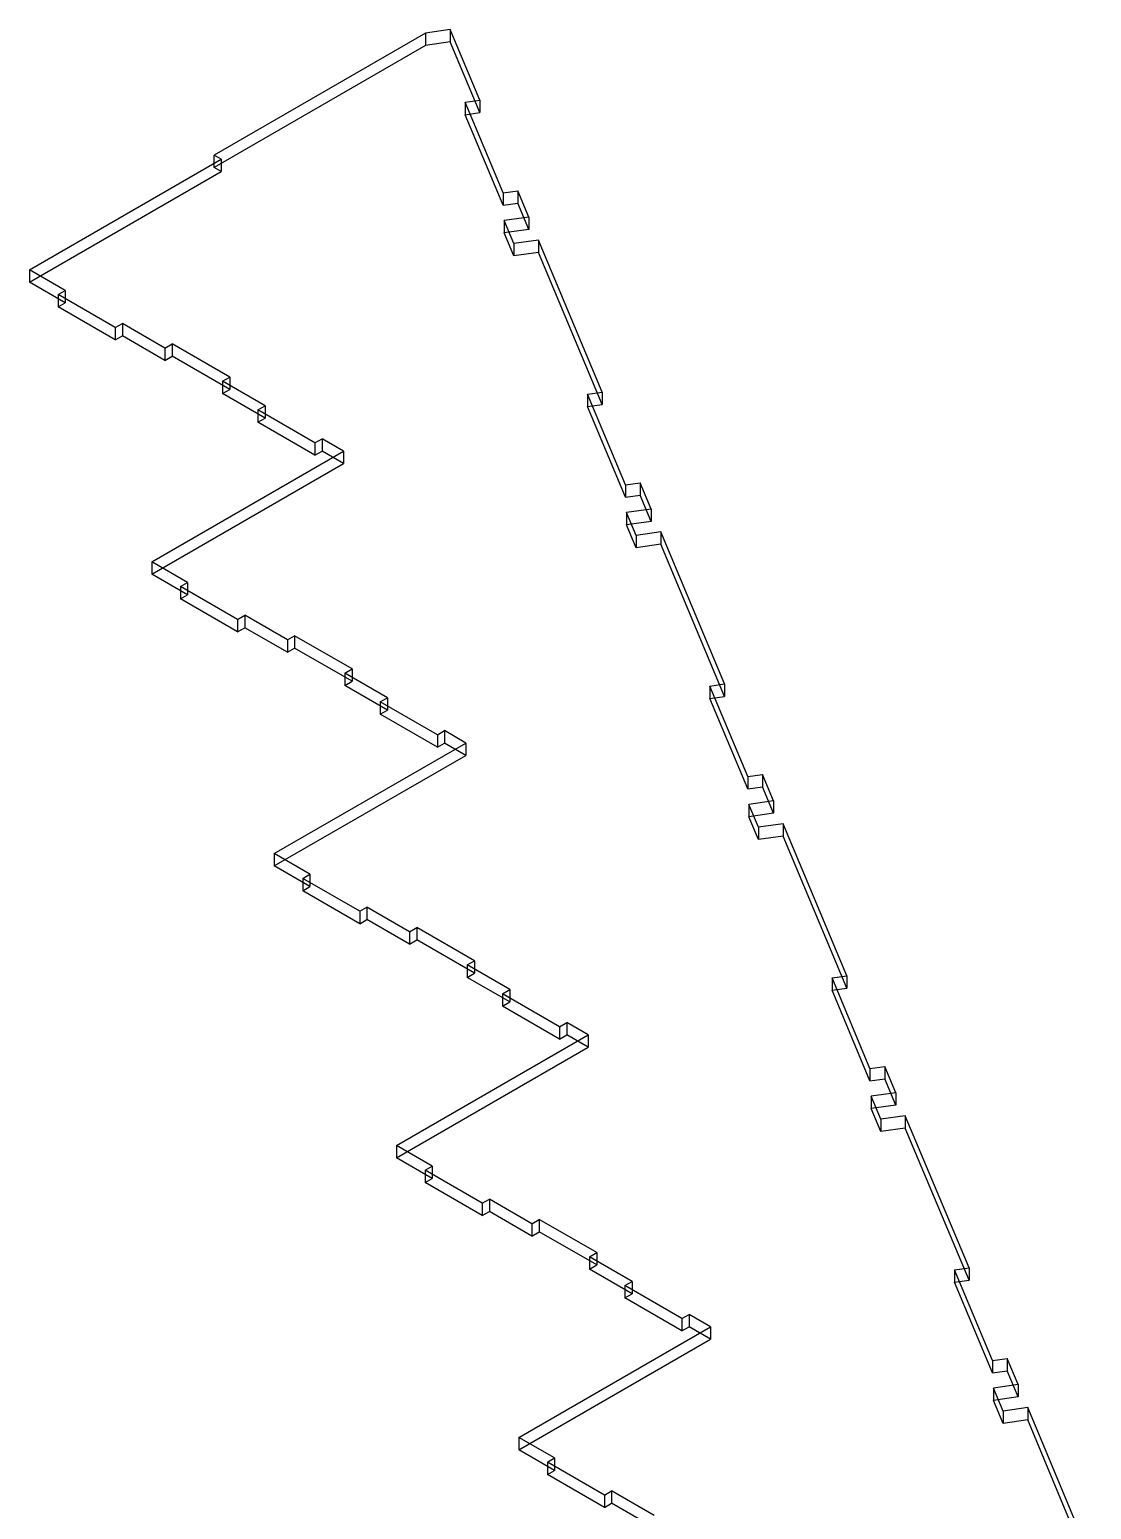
# Model space of a CAD drawing. Header units: inches. Extents: x 8 to 536, y 8 to 344.
# Drawn here: x 459.02 to 477.26, y 195.46 to 220.89 of the extents above; entities that cross this region are included whole.
import ezdxf

# ---------------------------------------------------------------- set-up
doc = ezdxf.new("R2010")
doc.units = ezdxf.units.IN
doc.header["$MEASUREMENT"] = 0

msp = doc.modelspace()

# ---------------------------------------------------------------- linework, layer by layer
at = {"layer": 'OUTLINE'}
for p, q in [((465.826, 220.83), (462.192, 218.732)), ((466.247, 220.889), (465.826, 220.83)), ((465.826, 220.83), (465.826, 220.618)), ((466.756, 219.675), (466.247, 220.889)), ((466.247, 220.889), (466.247, 220.677)), ((465.826, 220.618), (462.192, 218.519)), ((466.247, 220.677), (465.826, 220.618)), ((466.756, 219.463), (466.247, 220.677)), ((466.503, 219.64), (466.756, 219.675)), ((466.756, 219.675), (466.756, 219.463)), ((467.155, 218.083), (466.503, 219.64)), ((466.503, 219.64), (466.503, 219.427)), ((466.503, 219.427), (466.756, 219.463)), ((467.155, 217.871), (466.503, 219.427)), ((459.022, 216.76), (462.314, 218.661)), ((462.192, 218.519), (462.192, 218.732)), ((462.314, 218.661), (462.192, 218.732)), ((462.314, 218.661), (462.314, 218.449)), ((459.022, 216.548), (462.314, 218.449)), ((462.314, 218.449), (462.192, 218.519)), ((467.155, 218.083), (467.408, 218.119)), ((467.155, 218.083), (467.155, 217.871)), ((467.155, 217.871), (467.408, 217.906)), ((467.408, 218.119), (467.408, 217.906)), ((467.597, 217.667), (467.408, 218.119)), ((467.597, 217.454), (467.408, 217.906)), ((467.597, 217.667), (467.176, 217.608)), ((467.597, 217.667), (467.597, 217.454)), ((467.341, 217.214), (467.176, 217.608)), ((467.176, 217.608), (467.176, 217.396)), ((467.597, 217.454), (467.176, 217.396)), ((467.341, 217.002), (467.176, 217.396)), ((467.762, 217.273), (467.341, 217.214)), ((467.341, 217.214), (467.341, 217.002)), ((468.857, 214.66), (467.762, 217.273)), ((467.762, 217.273), (467.762, 217.061)), ((467.762, 217.061), (467.341, 217.002)), ((468.857, 214.448), (467.762, 217.061)), ((459.635, 216.406), (459.022, 216.76)), ((459.022, 216.76), (459.022, 216.548)), ((459.635, 216.194), (459.022, 216.548)), ((459.513, 216.336), (459.635, 216.406)), ((459.635, 216.406), (459.635, 216.194)), ((460.493, 215.769), (459.513, 216.336)), ((459.513, 216.336), (459.513, 216.123)), ((459.513, 216.123), (459.635, 216.194)), ((460.493, 215.557), (459.513, 216.123)), ((460.493, 215.769), (460.616, 215.84)), ((460.493, 215.769), (460.493, 215.557)), ((460.493, 215.557), (460.616, 215.628)), ((461.348, 215.417), (460.616, 215.84)), ((460.616, 215.84), (460.616, 215.628)), ((461.348, 215.205), (460.616, 215.628)), ((461.348, 215.417), (461.474, 215.49)), ((461.348, 215.417), (461.348, 215.205)), ((461.474, 215.49), (461.474, 215.277)), ((462.46, 214.92), (461.474, 215.49)), ((461.348, 215.205), (461.474, 215.277)), ((462.46, 214.708), (461.474, 215.277)), ((462.335, 214.848), (462.46, 214.92)), ((463.067, 214.425), (462.335, 214.848)), ((462.335, 214.848), (462.335, 214.635)), ((462.46, 214.92), (462.46, 214.708)), ((462.335, 214.635), (462.46, 214.708)), ((463.067, 214.212), (462.335, 214.635)), ((468.604, 214.625), (468.857, 214.66)), ((468.604, 214.625), (468.604, 214.413)), ((469.257, 213.069), (468.604, 214.625)), ((468.857, 214.66), (468.857, 214.448)), ((462.945, 214.354), (463.067, 214.425)), ((462.945, 214.354), (462.945, 214.142)), ((463.925, 213.788), (462.945, 214.354)), ((463.067, 214.425), (463.067, 214.212)), ((468.604, 214.413), (468.857, 214.448)), ((469.257, 212.856), (468.604, 214.413)), ((462.945, 214.142), (463.067, 214.212)), ((463.925, 213.575), (462.945, 214.142)), ((463.925, 213.788), (464.048, 213.859)), ((464.048, 213.859), (464.048, 213.646)), ((464.416, 213.646), (464.048, 213.859)), ((461.124, 211.746), (464.416, 213.646)), ((463.925, 213.788), (463.925, 213.575)), ((463.925, 213.575), (464.048, 213.646)), ((464.416, 213.434), (464.048, 213.646)), ((464.416, 213.646), (464.416, 213.434)), ((461.124, 211.533), (464.416, 213.434)), ((469.257, 213.069), (469.509, 213.104)), ((469.257, 213.069), (469.257, 212.856)), ((469.699, 212.652), (469.509, 213.104)), ((469.509, 213.104), (469.509, 212.892)), ((469.257, 212.856), (469.509, 212.892)), ((469.699, 212.44), (469.509, 212.892)), ((469.699, 212.652), (469.278, 212.593)), ((469.443, 212.199), (469.278, 212.593)), ((469.278, 212.593), (469.278, 212.381)), ((469.699, 212.652), (469.699, 212.44)), ((469.699, 212.44), (469.278, 212.381)), ((469.443, 211.987), (469.278, 212.381)), ((469.864, 212.258), (469.443, 212.199)), ((469.443, 212.199), (469.443, 211.987)), ((469.864, 212.046), (469.443, 211.987)), ((470.959, 209.646), (469.864, 212.258)), ((469.864, 212.258), (469.864, 212.046)), ((470.959, 209.433), (469.864, 212.046)), ((461.736, 211.392), (461.124, 211.746)), ((461.124, 211.746), (461.124, 211.533)), ((461.736, 211.179), (461.124, 211.533)), ((461.614, 211.321), (461.736, 211.392)), ((461.614, 211.321), (461.614, 211.109)), ((462.594, 210.755), (461.614, 211.321)), ((461.736, 211.392), (461.736, 211.179)), ((461.614, 211.109), (461.736, 211.179)), ((462.594, 210.542), (461.614, 211.109)), ((462.594, 210.755), (462.717, 210.826)), ((462.717, 210.826), (462.717, 210.613)), ((463.45, 210.403), (462.717, 210.826)), ((462.594, 210.755), (462.594, 210.542)), ((462.594, 210.542), (462.717, 210.613)), ((463.45, 210.19), (462.717, 210.613)), ((463.45, 210.403), (463.575, 210.475)), ((463.45, 210.403), (463.45, 210.19)), ((463.45, 210.19), (463.575, 210.263)), ((463.575, 210.475), (463.575, 210.263)), ((464.562, 209.905), (463.575, 210.475)), ((464.562, 209.693), (463.575, 210.263)), ((464.436, 209.833), (464.562, 209.905)), ((465.169, 209.41), (464.436, 209.833)), ((464.436, 209.833), (464.436, 209.621)), ((464.562, 209.905), (464.562, 209.693)), ((464.436, 209.621), (464.562, 209.693)), ((465.169, 209.198), (464.436, 209.621)), ((470.706, 209.61), (470.959, 209.646)), ((470.706, 209.61), (470.706, 209.398)), ((471.358, 208.054), (470.706, 209.61)), ((470.959, 209.646), (470.959, 209.433)), ((465.046, 209.339), (465.169, 209.41)), ((465.046, 209.339), (465.046, 209.127)), ((466.027, 208.773), (465.046, 209.339)), ((465.169, 209.41), (465.169, 209.198)), ((470.706, 209.398), (470.959, 209.433)), ((471.358, 207.842), (470.706, 209.398)), ((465.046, 209.127), (465.169, 209.198)), ((466.027, 208.561), (465.046, 209.127)), ((466.027, 208.773), (466.149, 208.844)), ((466.027, 208.773), (466.027, 208.561)), ((466.517, 208.632), (466.149, 208.844)), ((466.149, 208.844), (466.149, 208.632)), ((463.225, 206.731), (466.517, 208.632)), ((466.027, 208.561), (466.149, 208.632)), ((466.517, 208.419), (466.149, 208.632)), ((466.517, 208.632), (466.517, 208.419)), ((463.225, 206.519), (466.517, 208.419)), ((471.358, 208.054), (471.611, 208.089)), ((471.358, 208.054), (471.358, 207.842)), ((471.611, 208.089), (471.611, 207.877)), ((471.8, 207.637), (471.611, 208.089)), ((471.358, 207.842), (471.611, 207.877)), ((471.8, 207.425), (471.611, 207.877)), ((471.8, 207.637), (471.379, 207.578)), ((471.379, 207.578), (471.379, 207.366)), ((471.544, 207.185), (471.379, 207.578)), ((471.8, 207.637), (471.8, 207.425)), ((471.8, 207.425), (471.379, 207.366)), ((471.544, 206.972), (471.379, 207.366)), ((471.965, 207.243), (471.544, 207.185)), ((471.965, 207.243), (471.965, 207.031)), ((473.06, 204.631), (471.965, 207.243)), ((471.544, 207.185), (471.544, 206.972)), ((471.965, 207.031), (471.544, 206.972)), ((473.06, 204.419), (471.965, 207.031)), ((463.838, 206.377), (463.225, 206.731)), ((463.225, 206.731), (463.225, 206.519)), ((463.838, 206.165), (463.225, 206.519)), ((463.715, 206.306), (463.838, 206.377)), ((464.696, 205.74), (463.715, 206.306)), ((463.715, 206.306), (463.715, 206.094)), ((463.838, 206.377), (463.838, 206.165)), ((463.715, 206.094), (463.838, 206.165)), ((464.696, 205.528), (463.715, 206.094)), ((464.696, 205.74), (464.818, 205.811)), ((464.696, 205.74), (464.696, 205.528)), ((465.551, 205.388), (464.818, 205.811)), ((464.818, 205.811), (464.818, 205.598)), ((464.696, 205.528), (464.818, 205.598)), ((465.551, 205.176), (464.818, 205.598)), ((465.551, 205.388), (465.676, 205.46)), ((465.676, 205.46), (465.676, 205.248)), ((466.663, 204.891), (465.676, 205.46)), ((465.551, 205.388), (465.551, 205.176)), ((465.551, 205.176), (465.676, 205.248)), ((466.663, 204.678), (465.676, 205.248)), ((466.537, 204.818), (466.663, 204.891)), ((466.537, 204.818), (466.537, 204.606)), ((467.27, 204.395), (466.537, 204.818)), ((466.537, 204.606), (466.663, 204.678)), ((466.663, 204.891), (466.663, 204.678)), ((467.27, 204.183), (466.537, 204.606)), ((472.807, 204.596), (473.06, 204.631)), ((472.807, 204.596), (472.807, 204.383)), ((473.459, 203.039), (472.807, 204.596)), ((472.807, 204.383), (473.06, 204.419)), ((473.06, 204.631), (473.06, 204.419)), ((467.147, 204.325), (467.27, 204.395)), ((467.147, 204.325), (467.147, 204.112)), ((468.128, 203.758), (467.147, 204.325)), ((467.147, 204.112), (467.27, 204.183)), ((467.27, 204.395), (467.27, 204.183)), ((473.459, 202.827), (472.807, 204.383)), ((468.128, 203.546), (467.147, 204.112)), ((468.128, 203.758), (468.251, 203.829)), ((468.128, 203.758), (468.128, 203.546)), ((468.618, 203.617), (468.251, 203.829)), ((468.251, 203.829), (468.251, 203.617)), ((465.326, 201.716), (468.618, 203.617)), ((465.326, 201.504), (468.618, 203.405)), ((468.128, 203.546), (468.251, 203.617)), ((468.618, 203.405), (468.251, 203.617)), ((468.618, 203.617), (468.618, 203.405)), ((473.459, 203.039), (473.712, 203.074)), ((473.459, 203.039), (473.459, 202.827)), ((473.712, 203.074), (473.712, 202.862)), ((473.901, 202.623), (473.712, 203.074)), ((473.459, 202.827), (473.712, 202.862)), ((473.901, 202.41), (473.712, 202.862)), ((473.901, 202.623), (473.48, 202.564)), ((473.48, 202.564), (473.48, 202.351)), ((473.645, 202.17), (473.48, 202.564)), ((473.901, 202.41), (473.48, 202.351)), ((473.901, 202.623), (473.901, 202.41)), ((473.645, 201.958), (473.48, 202.351)), ((474.066, 202.229), (473.645, 202.17)), ((473.645, 202.17), (473.645, 201.958)), ((475.161, 199.616), (474.066, 202.229)), ((474.066, 202.229), (474.066, 202.016)), ((474.066, 202.016), (473.645, 201.958)), ((475.161, 199.404), (474.066, 202.016)), ((465.326, 201.716), (465.326, 201.504)), ((465.939, 201.362), (465.326, 201.716)), ((465.939, 201.15), (465.326, 201.504)), ((465.817, 201.292), (465.939, 201.362)), ((465.939, 201.362), (465.939, 201.15)), ((466.797, 200.725), (465.817, 201.292)), ((465.817, 201.292), (465.817, 201.079)), ((465.817, 201.079), (465.939, 201.15)), ((466.797, 200.513), (465.817, 201.079)), ((466.797, 200.725), (466.92, 200.796)), ((466.797, 200.725), (466.797, 200.513)), ((466.92, 200.796), (466.92, 200.584)), ((467.652, 200.373), (466.92, 200.796)), ((466.797, 200.513), (466.92, 200.584)), ((467.652, 200.161), (466.92, 200.584)), ((467.652, 200.373), (467.778, 200.446)), ((467.652, 200.373), (467.652, 200.161)), ((467.778, 200.446), (467.778, 200.233)), ((468.764, 199.876), (467.778, 200.446)), ((467.652, 200.161), (467.778, 200.233)), ((468.764, 199.664), (467.778, 200.233)), ((468.639, 199.804), (468.764, 199.876)), ((468.764, 199.876), (468.764, 199.664)), ((468.639, 199.804), (468.639, 199.591)), ((469.371, 199.381), (468.639, 199.804)), ((468.639, 199.591), (468.764, 199.664)), ((469.371, 199.168), (468.639, 199.591)), ((474.908, 199.581), (475.161, 199.616)), ((474.908, 199.581), (474.908, 199.369)), ((475.561, 198.024), (474.908, 199.581)), ((475.161, 199.616), (475.161, 199.404)), ((469.249, 199.31), (469.371, 199.381)), ((469.371, 199.381), (469.371, 199.168)), ((474.908, 199.369), (475.161, 199.404)), ((475.561, 197.812), (474.908, 199.369)), ((470.229, 198.744), (469.249, 199.31)), ((469.249, 199.31), (469.249, 199.098)), ((469.249, 199.098), (469.371, 199.168)), ((470.229, 198.531), (469.249, 199.098)), ((467.428, 196.701), (470.72, 198.602)), ((470.229, 198.744), (470.352, 198.814)), ((470.229, 198.744), (470.229, 198.531)), ((470.229, 198.531), (470.352, 198.602)), ((470.72, 198.602), (470.352, 198.814)), ((470.352, 198.814), (470.352, 198.602)), ((470.72, 198.39), (470.352, 198.602)), ((470.72, 198.602), (470.72, 198.39)), ((467.428, 196.489), (470.72, 198.39)), ((475.561, 198.024), (475.813, 198.06)), ((476.003, 197.608), (475.813, 198.06)), ((475.813, 198.06), (475.813, 197.847)), ((475.561, 198.024), (475.561, 197.812)), ((475.561, 197.812), (475.813, 197.847)), ((476.003, 197.396), (475.813, 197.847)), ((476.003, 197.608), (475.582, 197.549)), ((475.582, 197.549), (475.582, 197.337)), ((475.747, 197.155), (475.582, 197.549)), ((476.003, 197.608), (476.003, 197.396)), ((476.003, 197.396), (475.582, 197.337)), ((475.747, 196.943), (475.582, 197.337)), ((476.168, 197.214), (475.747, 197.155)), ((475.747, 197.155), (475.747, 196.943)), ((476.168, 197.214), (476.168, 197.002)), ((477.262, 194.602), (476.168, 197.214)), ((476.168, 197.002), (475.747, 196.943)), ((477.262, 194.389), (476.168, 197.002)), ((468.04, 196.348), (467.428, 196.701)), ((467.428, 196.701), (467.428, 196.489)), ((468.04, 196.135), (467.428, 196.489)), ((467.918, 196.277), (468.04, 196.348)), ((467.918, 196.277), (467.918, 196.064)), ((468.898, 195.711), (467.918, 196.277)), ((468.04, 196.348), (468.04, 196.135)), ((467.918, 196.064), (468.04, 196.135)), ((468.898, 195.498), (467.918, 196.064)), ((468.898, 195.711), (469.021, 195.781)), ((469.021, 195.781), (469.021, 195.569)), ((469.754, 195.358), (469.021, 195.781)), ((468.898, 195.711), (468.898, 195.498)), ((468.898, 195.498), (469.021, 195.569)), ((469.754, 195.146), (469.021, 195.569))]:
    msp.add_line(p, q, dxfattribs=at)

doc.saveas('drawing.dxf')
